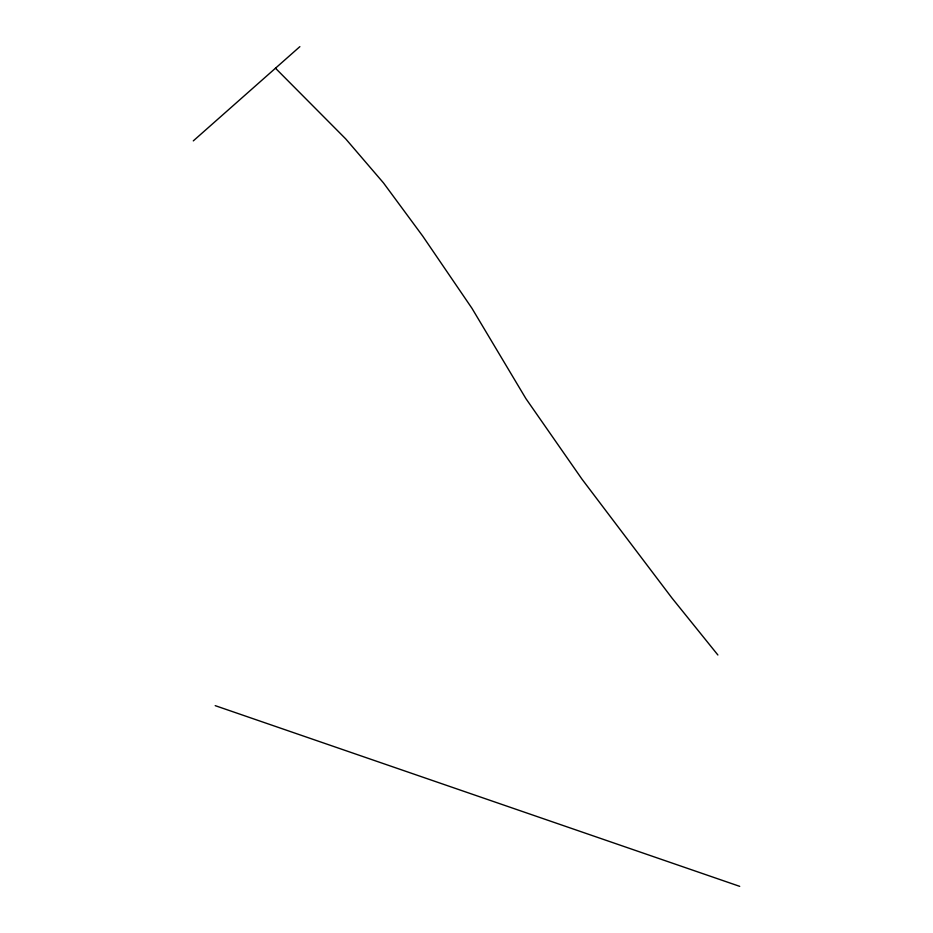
<?xml version="1.0" encoding="UTF-8"?>
<svg xmlns="http://www.w3.org/2000/svg" width="933" height="933" viewBox="0 0 933 933"><rect width="100%" height="100%" fill="white"/><g stroke="black" fill="none" stroke-linecap="round" stroke-linejoin="round"><path stroke-width="1.4" d="M193.294 140.883L299.866 46.65M215.208 705.651L739.706 886.35M275.48 68.214L345.723 138.9L383.475 182.903L422.766 236.166L471.958 308.298L525.909 398.624L581.959 479.119L671.982 598.053L717.885 654.989"/></g></svg>
